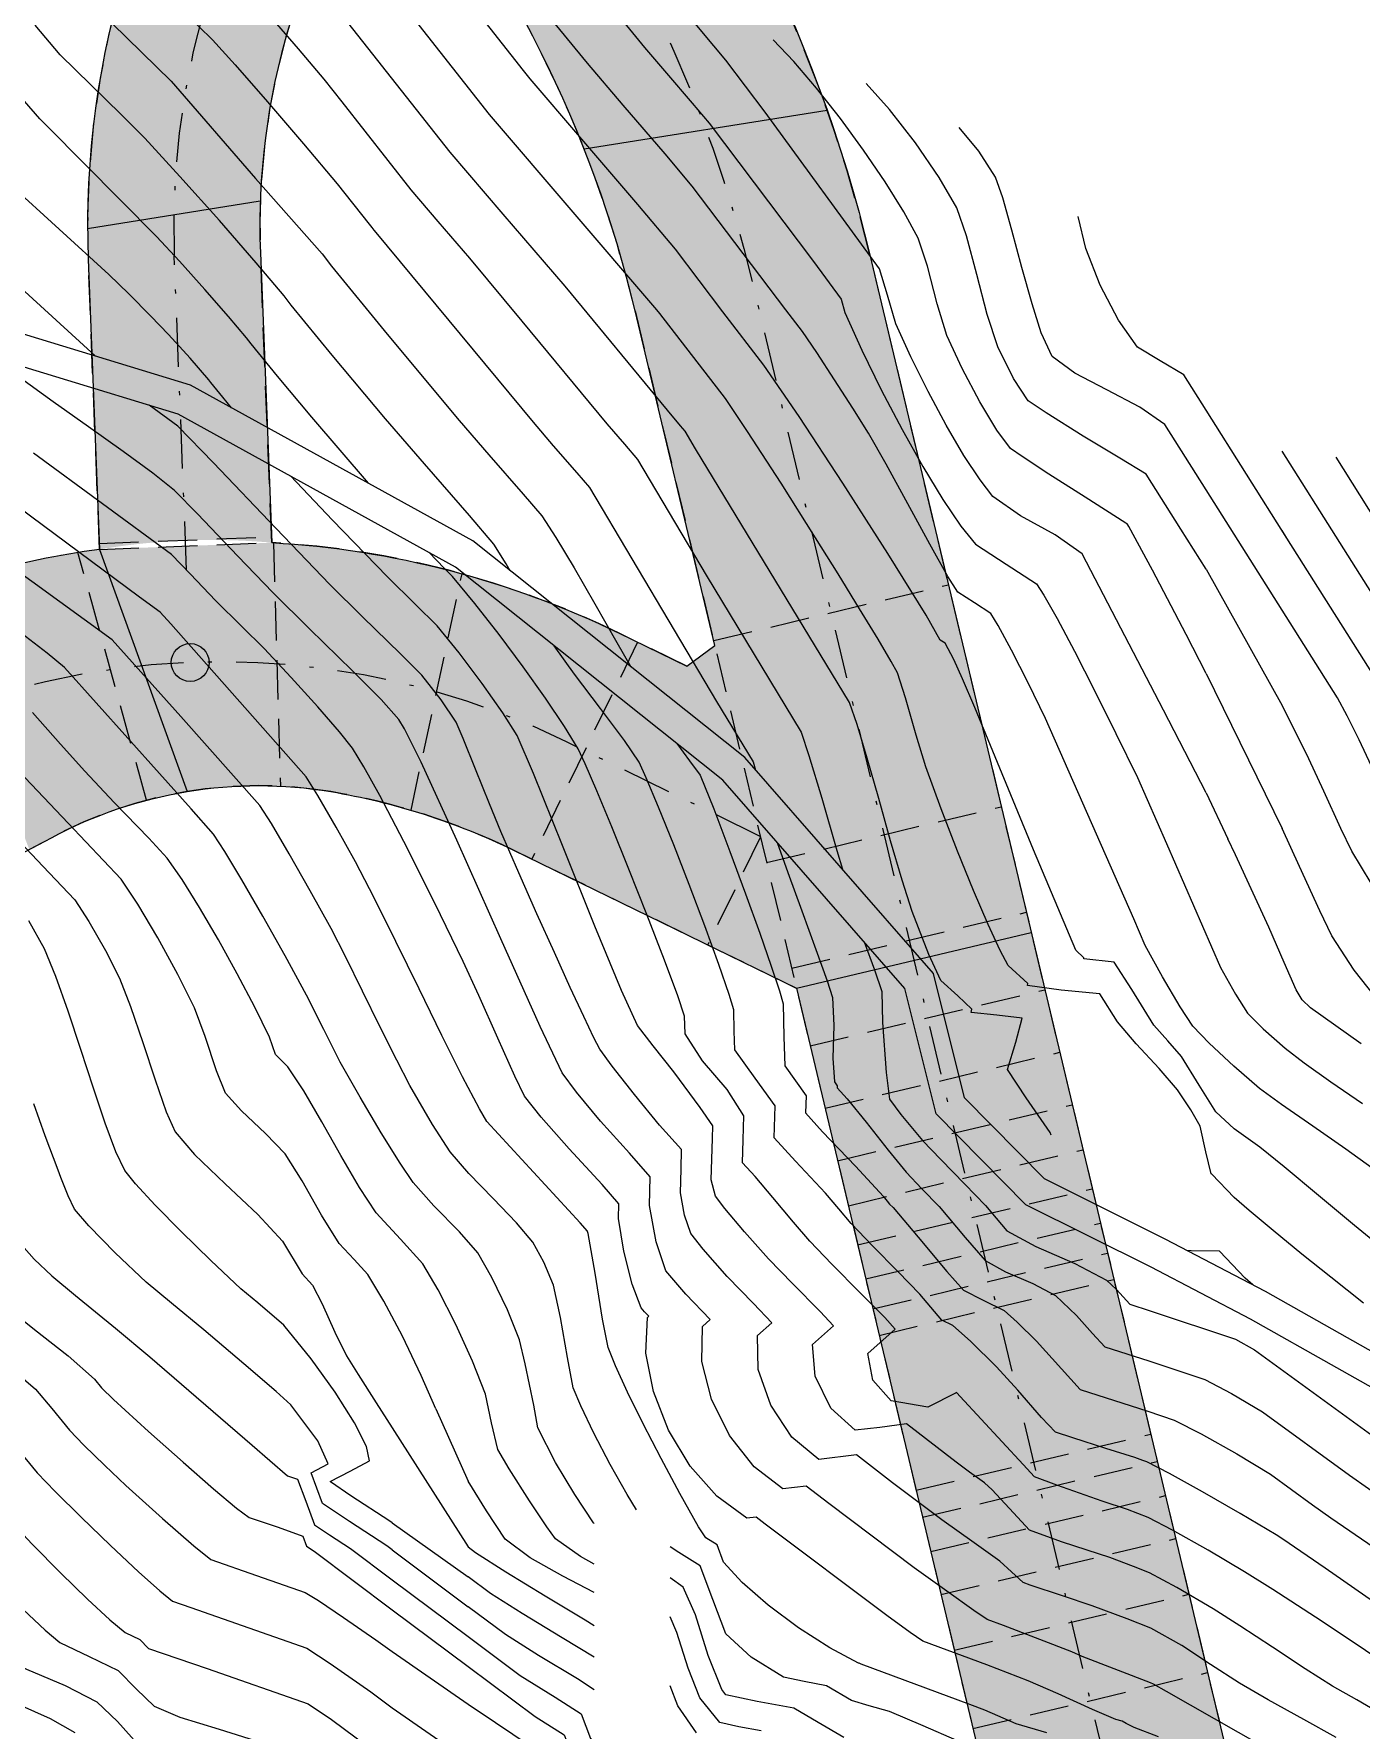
# Model space of a CAD drawing. Header units: millimetres. Extents: x -335 to 64136, y 248 to 109842.
# Drawn here: x 62424.3 to 62458.19, y 108687.77 to 108731.07 of the extents above; entities that cross this region are included whole.
import ezdxf

# ---------------------------------------------------------------- set-up
doc = ezdxf.new("R2010")
doc.units = ezdxf.units.MM
doc.header["$MEASUREMENT"] = 0
for name, pattern in [('NASCOSTA', [9.525, 6.35, -3.175]), ('TRATTEGGIATA', [0.75, 0.5, -0.25]), ('TRATTOPUNTO2', [0.5, 0.25, -0.125, 0, -0.125])]:
    doc.linetypes.add(name, pattern=pattern)
doc.layers.add('Colori bordi', color=5, linetype='Continuous', plot=False)
doc.layers.add('no_plot', color=5, linetype='Continuous', plot=False)
for name, color, linetype in [('curve livello 5m', 7, 'Continuous'), ('LIN010TR', 2, 'NASCOSTA'), ('LIN025CO', 7, 'Continuous'), ('LINCOLO-ROSSO-025', 10, 'Continuous'), ('Strade', 7, 'Continuous'), ('TRATTCOLO-30', 253, 'Continuous'), ('TRATTCOLO-32', 255, 'Continuous'), ('Tratteggi', 2, 'Continuous')]:
    doc.layers.add(name, color=color, linetype=linetype)

# ---------------------------------------------------------------- blocks, each defined once
blk = doc.blocks.new('CONTORNO')
at = {"layer": 'Colori bordi', "lineweight": 0, "ltscale": 2}
for p, q in [((-21.794, 103.851), (-27.997, 102.858)), ((-36.269, 101.533), (-40.68, 100.827)), ((-40.374, 92.645), (-38.135, 86.465)), ((-22.578, 81.44), (-16.586, 82.868))]:
    blk.add_line(p, q, dxfattribs=at)
at = {"layer": 'Colori bordi', "lineweight": 0, "ltscale": 2, "flags": 128}
for points in [[(9.426, 101.471, 0.76503), (-27.561, 123.114)], [(-36.074, 114.45, 0.175507), (-40.663, 100.044), (-40.374, 92.645, 0.034114), (-43.469, 92.01), (-53.105, 89.338), (-53.319, 90.109), (-70.647, 85.303), (-66.249, 79.674), (-52.956, 83.36), (-52.253, 82.461), (-57.773, 72.704), (-53.908, 67.757), (-53.375, 67.075), (-47.588, 77.303), (-45.683, 80.67), (-46.38, 81.064), (-46.314, 81.181, -0.14195), (-42.731, 84.682), (-41.604, 85.286, -0.165813), (-34.47, 86.461, -0.072308), (-29.805, 84.968), (-22.578, 81.44), (16.586, -82.868)]]:
    blk.add_lwpolyline(points, format="xyb", dxfattribs=at)
for points in [[(-28.746, 115.78, -0.121281), (-20.708, 100.164), (-8.908, 50.657), (5.179, 102.622, 0.76503), (-24.477, 119.975)], [(-32.974, 111.245, 0.166114), (-36.267, 100.216), (-35.977, 92.817, -0.099876), (-27.103, 90.504), (-25.383, 89.664), (-24.664, 90.194), (-26.7, 98.736, 0.115961)]]:
    blk.add_lwpolyline(points, format="xyb", close=True, dxfattribs=at)

msp = doc.modelspace()

# ---------------------------------------------------------------- hatches: boundary and pattern name
at = {"layer": 'LINCOLO-ROSSO-025', "linetype": 'Continuous', "lineweight": 0}
h = msp.add_hatch(color=256, dxfattribs=at)
h.dxf.hatch_style = 1
h.paths.add_polyline_path([(62430.37351, 108718.08497), (62425.97687, 108717.91293), (62428.21596, 108711.73284, -0.08234427), (62431.88013, 108711.72894, -0.07230832), (62436.54532, 108710.23586), (62443.77285, 108706.70784), (62441.68616, 108715.46243), (62440.96788, 108714.93177), (62439.2475, 108715.77155, 0.09987554)])
h.paths.add_polyline_path([(62422.88197, 108717.27806), (62421.60227, 108716.92317), (62422.71897, 108714.03662), (62424.18311, 108710.25197), (62424.74662, 108710.5539, -0.08234431), (62428.21596, 108711.73284), (62425.97687, 108717.91293, 0.03411302)])
at = {"layer": 'TRATTCOLO-30', "linetype": 'Continuous', "lineweight": 0}
h = msp.add_hatch(color=256, dxfattribs=at)
h.dxf.hatch_style = 1
h.paths.add_polyline_path([(62466.60962, 108701.33193), (62464.48627, 108701.90756), (62457.44259, 108675.92494), (62458.50905, 108671.45065)])
h.paths.add_polyline_path([(62468.73298, 108700.75631), (62466.60962, 108701.33193), (62458.50905, 108671.45065), (62459.47373, 108667.40337), (62461.36541, 108666.89055), (62461.44391, 108667.1801), (62461.24122, 108667.23505), (62461.86918, 108669.55144), (62460.38283, 108669.95438)])
h.paths.add_polyline_path([(62475.77666, 108726.73893, 0.57322675), (62448.93349, 108754.07658), (62449.07051, 108751.8381, -0.5801113), (62473.6533, 108727.31456), (62466.60962, 108701.33193), (62468.73298, 108700.75631)])
h.paths.add_polyline_path([(62473.6533, 108727.31456, 0.5801113), (62449.07051, 108751.8381), (62449.20819, 108749.58868, -0.58879846), (62471.52995, 108727.89018), (62464.48627, 108701.90756), (62466.60962, 108701.33193)], flags=17)
h.paths.add_polyline_path([(62449.20819, 108749.58868), (62449.07051, 108751.8381, 0.12807728), (62440.33176, 108746.81244), (62433.91255, 108740.50421, -0.01736414), (62435.49168, 108738.78155), (62437.60433, 108741.04767), (62441.87377, 108745.24329, -0.12150113)])
h.paths.add_polyline_path([(62449.07051, 108751.8381), (62448.93349, 108754.07658, 0.13333201), (62438.78975, 108748.38158), (62434.52031, 108744.18595), (62432.39829, 108741.95208, -0.01556613), (62433.91255, 108740.50421), (62440.33176, 108746.81244, -0.12807728)])
h.paths.add_polyline_path([(62433.8521, 108740.44481), (62433.91255, 108740.50421, 0.01556613), (62432.39829, 108741.95208), (62430.27611, 108739.71805, 0.16643137), (62425.67054, 108726.09472), (62427.87216, 108726.44733, -0.19770368)])
h.paths.add_polyline_path([(62433.3765, 108736.51272), (62435.49168, 108738.78155, 0.01736281), (62433.91267, 108740.50409, 0.19880472), (62427.87216, 108726.44733), (62430.08122, 108726.80112, -0.14715619)])
h.paths.add_polyline_path([(62430.08398, 108725.48397, -0.01850569), (62430.08122, 108726.80112), (62427.87216, 108726.44733, 0.01312038), (62427.88566, 108725.39796), (62428.16963, 108718.14017, -0.03208113), (62430.37348, 108718.08499)])
h.paths.add_polyline_path([(62427.88566, 108725.39796, -0.01312038), (62427.87216, 108726.44733), (62425.67054, 108726.09472, 0.00881775), (62425.68735, 108725.31195), (62425.97684, 108717.91296, -0.03208112), (62428.16963, 108718.14017)])
h = msp.add_hatch(color=256, dxfattribs=at)
h.dxf.hatch_style = 1
h.paths.add_polyline_path([(62442.64673, 108724.71729, 0.0303488), (62441.46126, 108728.62327), (62438.3541, 108728.12564, -0.03537882), (62439.65066, 108724.00316), (62441.14423, 108717.73697), (62444.1403, 108718.45109)])
h.paths.add_polyline_path([(62445.6428, 108725.43141, 0.02617886), (62444.55706, 108729.11909), (62441.46126, 108728.62327, -0.0303488), (62442.64673, 108724.71729), (62444.1403, 108718.45109), (62447.13636, 108719.16522)])
h.paths.add_polyline_path([(62437.60466, 108741.04728), (62435.492, 108738.78116, -0.08819837), (62441.46126, 108728.62327), (62444.55706, 108729.11909, 0.09480157)])
h.paths.add_polyline_path([(62435.492, 108738.78116), (62433.37683, 108736.51234, -0.08025283), (62438.3541, 108728.12564), (62441.46126, 108728.62327, 0.08819837)])
h.paths.add_polyline_path([(62435.492, 108738.78116, 0.01736281), (62433.913, 108740.5037, 0.03970356), (62431.82431, 108738.1174), (62433.37683, 108736.51234)])
h.paths.add_polyline_path([(62433.85243, 108740.44442), (62433.91288, 108740.50383, 0.01556613), (62432.39862, 108741.9517), (62430.27644, 108739.71766), (62431.82431, 108738.1174, -0.03864254)])
h.paths.add_polyline_path([(62436.06264, 108742.61643), (62434.52064, 108744.18556), (62432.39862, 108741.9517, -0.01556613), (62433.91288, 108740.50383)])
h.paths.add_polyline_path([(62437.60466, 108741.04728), (62436.06264, 108742.61643), (62433.91288, 108740.50383, -0.01736414), (62435.492, 108738.78116)])
h.paths.add_polyline_path([(62414.45495, 108753.36737), (62414.01693, 108750.3181, -0.15355602), (62432.39862, 108741.9517), (62434.52064, 108744.18556, 0.15371899)])
h.paths.add_polyline_path([(62414.01693, 108750.3181), (62413.5789, 108747.2687, -0.15336015), (62430.27644, 108739.71766), (62432.39862, 108741.9517, 0.15355602)])
h.paths.add_polyline_path([(62414.01693, 108750.3181, 0.11893671), (62398.33168, 108748.51638), (62390.97003, 108745.81976), (62390.43988, 108745.62557), (62391.98323, 108742.91076), (62398.87729, 108745.43085, -0.122973), (62413.5789, 108747.2687)])
h.paths.add_polyline_path([(62414.45495, 108753.36737, 0.11936774), (62397.27229, 108751.40845), (62388.89654, 108748.34036), (62390.43988, 108745.62557), (62390.97003, 108745.81976), (62398.33168, 108748.51638, -0.11893671), (62414.01693, 108750.3181)])
h = msp.add_hatch(color=256, dxfattribs=at)
h.dxf.hatch_style = 1
h.paths.add_polyline_path([(62449.76495, 108708.13611), (62446.76888, 108707.42199), (62452.03473, 108685.32935), (62455.0308, 108686.04348)])
h.paths.add_polyline_path([(62446.76888, 108707.42199), (62443.77281, 108706.70787), (62449.03866, 108684.61523), (62452.03473, 108685.32935)])
h.paths.add_polyline_path([(62447.13604, 108719.1656), (62444.13997, 108718.45148), (62446.76888, 108707.42199), (62449.76495, 108708.13611)])
h.paths.add_polyline_path([(62444.13997, 108718.45148), (62441.1439, 108717.73736), (62441.68613, 108715.46246), (62443.77281, 108706.70787), (62446.76888, 108707.42199)])

# ---------------------------------------------------------------- linework, layer by layer
at = {"layer": 'curve livello 5m', "color": 2}
for p, q in [((62434.56191, 108695.97649), (62435.38816, 108694.1311)), ((62433.44921, 108690.84671), (62435.38816, 108689.3949))]:
    msp.add_line(p, q, dxfattribs=at)
at = {"layer": 'curve livello 5m', "color": 2, "flags": 128}
for points in [[(62458.25054, 108698.67342), (62457.41114, 108699.33094), (62456.67313, 108699.92309), (62455.93964, 108700.52331), (62455.32613, 108701.03619), (62454.94805, 108701.36633), (62454.37957, 108701.96428), (62454.36116, 108701.97625), (62454.22291, 108702.5319), (62454.0781, 108703.18614), (62453.84377, 108703.60599), (62453.50016, 108704.11517), (62453.02856, 108704.66503), (62452.44351, 108705.29525), (62451.96704, 108705.84979), (62451.51316, 108706.57021), (62450.53209, 108706.66207), (62449.67132, 108706.77686), (62449.68113, 108706.82884), (62449.1788, 108707.29335), (62448.96952, 108707.67402), (62448.66461, 108708.33417), (62448.2933, 108709.2034), (62447.88484, 108710.21131), (62447.46847, 108711.28751), (62447.07342, 108712.36161), (62446.82568, 108713.17184), (62446.55827, 108714.12131), (62446.35317, 108714.75807), (62446.19287, 108715.04849), (62445.85324, 108715.622), (62445.3845, 108716.39569), (62444.83689, 108717.28669), (62444.26061, 108718.21207), (62443.37634, 108719.60364), (62442.52275, 108720.91889), (62441.95592, 108721.76323), (62440.28059, 108723.9361), (62440.25232, 108723.9736), (62440.15485, 108724.08781), (62435.93216, 108729.01332), (62433.72909, 108731.81039)], [(62436.46271, 108717.36963), (62436.36006, 108717.54762), (62436.04787, 108718.04476), (62435.42244, 108718.77772), (62434.27111, 108720.09799), (62433.27931, 108721.2454), (62431.92037, 108722.87062), (62430.87342, 108724.15077), (62430.69376, 108724.38755), (62429.9798, 108725.22973), (62429.03633, 108726.30615), (62428.03044, 108727.42833), (62427.12923, 108728.40784), (62426.52837, 108729.01309), (62424.97221, 108730.53518), (62424.3354, 108731.29472)], [(62454.23065, 108714.74626), (62453.7227, 108715.74247), (62452.86574, 108717.38395), (62452.25928, 108718.49828), (62452.23304, 108718.5398), (62452.21565, 108718.56735), (62452.1841, 108718.58639), (62451.14163, 108719.24218), (62450.21088, 108719.83695), (62449.52999, 108720.28161), (62449.23709, 108720.48705), (62448.89103, 108720.95455), (62448.45399, 108721.68218), (62448.00215, 108722.53449), (62447.61171, 108723.37609), (62447.36002, 108724.18275), (62447.11437, 108725.14108), (62446.87863, 108725.85736), (62446.51126, 108726.52952), (62446.03595, 108727.29278), (62445.48508, 108728.1028), (62444.89107, 108728.91529), (62444.28632, 108729.68591), (62443.70322, 108730.37036), (62443.17417, 108730.92431)], [(62453.0186, 108687.59763), (62452.39414, 108687.83742), (62452.18848, 108687.93881), (62452.08344, 108687.99685), (62451.92184, 108688.04516), (62451.32833, 108688.2996), (62450.44875, 108688.695), (62449.68936, 108689.02711), (62448.63037, 108689.43468), (62446.99881, 108690.03957), (62446.67458, 108690.26354), (62446.07452, 108690.69638), (62446.07452, 108690.69638), (62442.96852, 108693.03322), (62442.73973, 108693.20984), (62442.5023, 108693.18004), (62441.73493, 108693.74049), (62441.05822, 108694.51356), (62440.50744, 108695.42804), (62440.11786, 108696.4127), (62439.92474, 108697.39634), (62439.96334, 108698.30772), (62439.99749, 108698.33801), (62439.89129, 108698.44768), (62439.80469, 108698.54993), (62439.5801, 108699.15733), (62439.36556, 108700.00236), (62439.22544, 108700.83151), (62439.23602, 108701.20412), (62438.8093, 108701.70063), (62437.96856, 108702.61406), (62437.24998, 108703.41527), (62436.82677, 108703.95202), (62436.58224, 108704.46414), (62436.14639, 108705.43697), (62435.65962, 108706.52786), (62435.2623, 108707.39412), (62434.53432, 108708.88573), (62433.74654, 108710.45533), (62433.13529, 108711.63203), (62432.72481, 108712.36565), (62432.43664, 108712.83994), (62432.10342, 108713.25182), (62431.54646, 108713.89195), (62430.87137, 108714.64124), (62430.18375, 108715.38059), (62429.61258, 108715.94539), (62428.93838, 108716.60921), (62428.29797, 108717.27718), (62427.81078, 108717.7816), (62424.28787, 108720.36991)], [(62458.99307, 108717.97976), (62457.55143, 108720.2638)], [(62458.50547, 108691.04757), (62457.26652, 108691.90818), (62456.19169, 108692.64623), (62456.01565, 108692.76062), (62455.09716, 108693.30465), (62454.13821, 108693.8534), (62453.2934, 108694.31985), (62452.71734, 108694.61698), (62452.66948, 108694.63535), (62452.61155, 108694.65448), (62452.40865, 108694.72719), (62451.67367, 108694.96339), (62450.82467, 108695.23), (62450.38855, 108695.37574), (62450.03002, 108695.75416), (62449.41987, 108696.44921), (62448.88247, 108697.04184), (62448.21281, 108697.69957), (62447.76361, 108698.09945), (62447.4789, 108698.24053), (62446.9201, 108698.89679), (62446.36934, 108699.47186), (62445.71152, 108700.13817), (62445.16674, 108700.70745), (62444.84939, 108701.08153), (62444.51207, 108701.48035), (62443.74313, 108702.29974), (62443.19916, 108702.88897), (62443.22572, 108703.70902), (62442.71844, 108704.41726), (62442.198, 108705.13544), (62442.18167, 108705.61547), (62442.17365, 108706.15639), (62442.0533, 108706.5517), (62441.78718, 108707.31766), (62441.42881, 108708.30407), (62441.03171, 108709.36072), (62440.63672, 108710.37421), (62440.25195, 108711.33025), (62439.93736, 108712.08242), (62439.75289, 108712.48431), (62439.37912, 108713.03082), (62438.7656, 108713.84913), (62438.10466, 108714.72633), (62437.58865, 108715.44951)], [(62454.23065, 108714.74626), (62456.17088, 108710.78842)], [(62434.56191, 108695.97649), (62434.1895, 108696.82797), (62433.7105, 108697.82486), (62433.23808, 108698.71898), (62432.82354, 108699.40354), (62432.47423, 108699.78707), (62432.09502, 108700.19733), (62431.64251, 108700.91867), (62431.15109, 108701.78968), (62430.71385, 108702.47903), (62430.21506, 108703.00085), (62429.60136, 108703.57931), (62429.18875, 108704.03168), (62428.95914, 108704.60558), (62428.67309, 108705.4752), (62428.39973, 108706.21239), (62427.97622, 108707.06333), (62427.46448, 108707.99708), (62426.95227, 108708.85967), (62426.52736, 108709.49713), (62425.17624, 108710.92221), (62423.28593, 108712.9055)], [(62482.60511, 108690.59039), (62477.746, 108693.96378), (62474.76517, 108696.0522), (62474.26365, 108696.43878), (62473.80401, 108696.79165), (62468.76937, 108700.11575), (62468.56612, 108700.25097), (62468.52853, 108700.27479), (62464.2876, 108702.87645), (62463.44281, 108703.32634), (62462.45021, 108703.83692), (62461.75603, 108704.21337), (62460.79805, 108704.83121), (62459.8398, 108705.49304), (62459.03263, 108706.09088), (62458.52783, 108706.51677), (62458.01209, 108707.17153), (62457.44359, 108708.04443), (62457.13251, 108708.68418), (62456.61211, 108709.82094), (62456.17088, 108710.78842)], [(62422.9356, 108699.1635), (62423.49467, 108698.65331), (62424.31763, 108697.99938), (62425.17373, 108697.32265), (62425.84414, 108696.7332), (62425.84414, 108696.7332), (62426.02618, 108696.51141), (62426.33061, 108696.21387), (62427.22995, 108695.39423), (62428.10924, 108694.61037), (62428.88531, 108693.93469), (62429.47503, 108693.43959), (62429.79524, 108693.19745), (62429.79524, 108693.19745), (62430.53735, 108692.95061), (62431.16507, 108692.7204), (62431.16507, 108692.7204), (62431.25936, 108692.46839), (62431.45976, 108692.33634), (62433.44921, 108690.84671)], [(62417.7646, 108696.2649), (62417.83197, 108696.18035), (62418.31465, 108695.53), (62418.76924, 108694.6932), (62419.249, 108694.3516), (62419.63339, 108693.92416), (62420.18244, 108693.24396), (62420.80721, 108692.45108), (62421.41877, 108691.6856), (62421.9282, 108691.0876), (62422.72136, 108690.27107), (62423.29904, 108689.74776), (62424.10971, 108689.32888), (62425.09935, 108688.91166), (62425.90323, 108688.49478), (62426.43333, 108687.9922), (62427.00743, 108687.35598)], [(62438.6043, 108691.28201), (62437.80919, 108691.7), (62436.96854, 108692.17395), (62436.33597, 108692.64371), (62435.85694, 108693.36914), (62435.38816, 108694.1311)], [(62435.38816, 108689.3949), (62437.09552, 108688.11649), (62437.84094, 108687.65043), (62437.95481, 108687.34702), (62438.14871, 108687.10675), (62438.5642, 108686.27916), (62438.6043, 108686.18868)], [(62441.22244, 108687.69996), (62440.74543, 108688.38838), (62440.54325, 108688.90003)]]:
    msp.add_lwpolyline(points, dxfattribs=at)
at = {"layer": 'LIN010TR', "linetype": 'TRATTOPUNTO2', "lineweight": 0, "ltscale": 5}
msp.add_line((62428.19944, 108717.37919), (62427.8857, 108725.39794), dxfattribs=at)
at = {"layer": 'LIN010TR', "linetype": 'TRATTOPUNTO2', "lineweight": 0, "ltscale": 5, "flags": 128}
for points in [[(62433.85213, 108740.44478), (62440.3318, 108746.81241, -0.76502957), (62473.65334, 108727.31453, -0.76502957)], [(62365.01854, 108736.31405), (62390.96974, 108745.82012), (62398.33138, 108748.51674, -0.44895429), (62442.64643, 108724.71765), (62455.14493, 108672.28075)], [(62442.84836, 108710.58648), (62437.89641, 108713.00371, 0.18316759), (62423.70494, 108714.31005), (62414.06864, 108711.63767), (62396.56024, 108706.78216)]]:
    msp.add_lwpolyline(points, format="xyb", dxfattribs=at)
at = {"layer": 'LIN010TR', "linetype": 'TRATTOPUNTO2', "lineweight": 0, "ltscale": 5}
msp.add_arc((62447.87041, 108726.17986), 20, 134.500356, 182.240625, dxfattribs=at)
at = {"layer": 'LIN025CO', "linetype": 'TRATTEGGIATA', "lineweight": 0, "ltscale": 2}
for p, q in [((62430.37351, 108718.08496), (62430.08401, 108725.48395)), ((62445.6425, 108725.43177), (62491.95264, 108531.13967)), ((62425.97687, 108717.91293), (62425.68738, 108725.31192)), ((62439.65023, 108724.00407), (62483.09222, 108541.74516)), ((62425.97101, 108718.06282), (62430.36765, 108718.23484)), ((62425.97687, 108717.91293), (62430.37351, 108718.08496)), ((62430.41605, 108718.08255), (62430.5962, 108711.86776)), ((62427.17863, 108711.51106), (62425.42572, 108717.83182)), ((62433.93055, 108711.25484), (62435.23291, 108717.28916)), ((62441.65729, 108715.58355), (62447.64943, 108717.01179)), ((62439.71338, 108715.54414), (62437.01121, 108710.00845)), ((62440.96788, 108714.93177), (62439.24749, 108715.77155)), ((62440.96788, 108714.93177), (62441.68616, 108715.46244)), ((62443.00808, 108709.91636), (62449.00022, 108711.34461)), ((62423.61958, 108709.95002), (62424.74662, 108710.55391)), ((62442.85128, 108710.57423), (62441.50446, 108707.81512)), ((62443.77284, 108706.70784), (62436.54532, 108710.23586)), ((62443.65022, 108707.2223), (62449.64236, 108708.65054)), ((62444.12228, 108705.24178), (62450.11442, 108706.67003)), ((62444.50255, 108703.64641), (62450.49469, 108705.07465)), ((62444.82163, 108702.3077), (62450.81377, 108703.73595)), ((62445.09536, 108701.15928), (62451.0875, 108702.58753)), ((62445.33318, 108700.16151), (62451.32532, 108701.58975)), ((62445.54127, 108699.28849), (62451.53341, 108700.71673)), ((62445.7239, 108698.52227), (62451.71604, 108699.95051)), ((62445.88418, 108697.84982), (62451.87632, 108699.27807)), ((62446.82584, 108693.89912), (62452.81798, 108695.32737)), ((62446.99134, 108693.2048), (62452.98348, 108694.63305)), ((62447.19974, 108692.33047), (62453.19188, 108693.75871)), ((62447.46124, 108691.23334), (62453.45338, 108692.66159)), ((62447.79987, 108689.81266), (62453.792, 108691.2409)), ((62448.27701, 108687.81083), (62454.26915, 108689.23907))]:
    msp.add_line(p, q, dxfattribs=at)
at = {"layer": 'LIN025CO', "linetype": 'TRATTEGGIATA', "lineweight": 0, "ltscale": 2, "flags": 128}
msp.add_lwpolyline([(62439.65036, 108724.00353, 0.11596089), (62433.37653, 108736.5127, 0.11596089)], format="xyb", dxfattribs=at)
at = {"layer": 'LIN025CO', "linetype": 'TRATTEGGIATA', "lineweight": 0, "ltscale": 2}
for centre, radius, start, end in [((62454.35007, 108732.54749), 22.2, 344.832126, 134.500356), ((62454.35007, 108732.54749), 17.8, 344.832126, 134.500356), ((62447.87041, 108726.17986), 22.2, 134.500356, 182.240625), ((62409.90757, 108716.91424), 36.736, 13.406483, 41.067044), ((62447.87041, 108726.17986), 17.8, 134.500356, 182.240625), ((62429.0775, 108694.93722), 23.184, 63.981314, 86.795444), ((62429.0775, 108694.93722), 23.184, 97.685771, 105.499995), ((62430.0363, 108700.68176), 11.2, 80.52436, 118.183248), ((62429.0775, 108694.93722), 17.024, 63.978061, 80.52436)]:
    msp.add_arc(centre, radius, start, end, dxfattribs=at)
at = {"layer": 'no_plot'}
for p, q in [((62433.44922, 108695.48564), (62435.38816, 108692.44951)), ((62433.44921, 108693.0675), (62435.38816, 108691.68586)), ((62433.44921, 108692.37402), (62435.38816, 108690.9222)), ((62433.44921, 108691.61036), (62435.38816, 108690.15855)), ((62433.44921, 108689.78126), (62435.38816, 108688.43165)), ((62433.44921, 108688.34312), (62435.38816, 108686.99251))]:
    msp.add_line(p, q, dxfattribs=at)
at = {"layer": 'no_plot', "flags": 128}
for points in [[(62454.23065, 108711.69566), (62453.13996, 108713.8111), (62451.06479, 108717.79668), (62450.37803, 108718.28694), (62449.48933, 108718.7699), (62448.78774, 108719.26525), (62448.78774, 108719.26525), (62448.4572, 108719.6861), (62448.04781, 108720.31376), (62447.59399, 108721.08707), (62447.13014, 108721.94487), (62446.69068, 108722.82598), (62446.31003, 108723.66924), (62446.31003, 108723.66924), (62446.09666, 108724.40309), (62445.89348, 108725.07916), (62442.97223, 108729.07483), (62441.97044, 108730.40338), (62441.3509, 108731.12933), (62439.08899, 108733.87426), (62436.84901, 108736.63712)], [(62435.83474, 108735.69189), (62439.89221, 108730.72781), (62439.89221, 108730.72781), (62440.4546, 108730.06763), (62441.112, 108729.30304), (62441.54091, 108728.79594), (62441.54091, 108728.79594), (62444.20685, 108725.26044), (62444.90833, 108724.30096), (62445.00836, 108723.9624), (62445.44095, 108722.996), (62445.93646, 108721.98359), (62446.46577, 108720.97695), (62446.99974, 108720.02785), (62447.50925, 108719.18805), (62447.96517, 108718.50933), (62448.33839, 108718.04345), (62449.12506, 108717.53782), (62449.90028, 108717.03611), (62450.09096, 108716.74338), (62450.42489, 108716.14614), (62450.86627, 108715.31311), (62451.37933, 108714.31305), (62451.92825, 108713.21469), (62452.47726, 108712.08677), (62453.21667, 108710.40605), (62454.60175, 108707.2384), (62454.97825, 108706.55853), (62455.28773, 108706.077), (62455.68807, 108705.67091), (62456.24634, 108705.17962), (62456.73391, 108704.80949), (62457.41515, 108704.32539), (62458.22194, 108703.76682)], [(62458.77069, 108700.03917), (62458.0164, 108700.65601), (62457.09924, 108701.42342), (62456.22575, 108702.15324), (62455.60242, 108702.65729), (62455.60242, 108702.65729), (62454.94552, 108703.12161), (62454.47916, 108703.55819), (62454.05667, 108704.23186), (62453.60262, 108704.96723), (62453.60262, 108704.96723), (62453.251, 108705.36527), (62452.89687, 108705.76573), (62452.89687, 108705.76573), (62452.33154, 108706.68231), (62451.88402, 108707.37335), (62451.88402, 108707.37335), (62451.10807, 108707.46041), (62451.1122, 108707.48231), (62450.90057, 108707.67801), (62449.82683, 108710.24734), (62448.32481, 108713.87865), (62448.32481, 108713.87865), (62448.00791, 108714.60875), (62447.78837, 108715.09801), (62447.78837, 108715.09801), (62447.57127, 108715.51498), (62447.43969, 108715.59984), (62447.08515, 108716.23001), (62446.10539, 108717.80957), (62444.9584, 108719.6002), (62443.83848, 108721.30252), (62442.93993, 108722.61711), (62441.8888, 108723.98041), (62440.68185, 108725.58105), (62439.71746, 108726.72124), (62438.23932, 108728.44039), (62436.97483, 108729.92477), (62436.80197, 108730.13625), (62434.34527, 108733.26887)], [(62458.47212, 108702.11761), (62457.7956, 108702.60555), (62456.95333, 108703.18671), (62456.1514, 108703.74157), (62455.59593, 108704.15062), (62455.59593, 108704.15062), (62454.93582, 108704.71916), (62454.30577, 108705.30898), (62453.89478, 108705.74312), (62453.89478, 108705.74312), (62453.56441, 108706.23553), (62453.11354, 108706.99887), (62452.67744, 108707.80415), (62452.67744, 108707.80415), (62452.38125, 108708.48152), (62450.13282, 108713.59239), (62449.68517, 108714.50592), (62449.25946, 108715.34147), (62448.92117, 108715.97327), (62448.73578, 108716.27554), (62448.73578, 108716.27554), (62448.31551, 108716.54753), (62447.88904, 108716.82164), (62447.88904, 108716.82164), (62447.63819, 108717.22364), (62447.17913, 108718.0476), (62446.61736, 108719.07608), (62446.05836, 108720.09161), (62445.60762, 108720.87674), (62445.60762, 108720.87674), (62445.20967, 108721.51831), (62444.7438, 108722.24561), (62444.28892, 108722.93704), (62443.92395, 108723.47099), (62443.49702, 108724.02473), (62441.11138, 108727.18849), (62440.41473, 108728.01214), (62439.34696, 108729.25401), (62438.43352, 108730.32629), (62436.31835, 108732.91407)], [(62450.27416, 108702.95789), (62450.24701, 108703.02915), (62450.24701, 108703.02915), (62449.63732, 108703.91009), (62449.16207, 108704.63967), (62449.16207, 108704.63967), (62449.37501, 108705.33673), (62449.53209, 108705.94772), (62449.53209, 108705.94772), (62448.88716, 108706.02124), (62448.23458, 108706.0933), (62448.23458, 108706.0933), (62448.25006, 108706.17536), (62447.89228, 108706.51928), (62447.45702, 108706.90868), (62447.45702, 108706.90868), (62447.14952, 108707.57198), (62446.7259, 108708.66872), (62446.7259, 108708.66872), (62446.46711, 108709.46869), (62446.17456, 108710.47186), (62445.87106, 108711.5525), (62445.57942, 108712.58489), (62445.32247, 108713.4433), (62445.123, 108714.00199), (62445.123, 108714.00199), (62441.19689, 108720.48244), (62440.92935, 108720.93307), (62440.81014, 108721.07089), (62440.47885, 108721.47095), (62437.86108, 108724.63329), (62436.28092, 108726.47415), (62434.93014, 108728.05206), (62431.45847, 108732.45977)], [(62427.8105, 108731.94725), (62428.86161, 108730.92167), (62429.44286, 108730.27848), (62430.26599, 108729.33609), (62431.18194, 108728.26691), (62432.04166, 108727.24338), (62432.04166, 108727.24338), (62432.85968, 108726.21385), (62432.9261, 108726.12953), (62432.98216, 108726.06413), (62433.03224, 108726.00364), (62437.04473, 108721.15815), (62437.56198, 108720.55974), (62438.16243, 108719.87118), (62438.48861, 108719.48892), (62441.72899, 108714.03091), (62442.66264, 108712.48983), (62442.72894, 108712.27963)], [(62425.86729, 108722.84989), (62422.86759, 108725.58939), (62421.33733, 108726.99707), (62420.60955, 108727.78884), (62419.86711, 108728.64681), (62419.22839, 108729.43028), (62418.81178, 108729.99856), (62418.46027, 108730.66987), (62418.05882, 108731.57255)], [(62429.34879, 108721.53012), (62429.12183, 108721.80155), (62428.81977, 108722.17089), (62428.76794, 108722.2392), (62428.28975, 108722.79274), (62427.73953, 108723.3991), (62427.28505, 108723.87029), (62426.72143, 108724.43803), (62426.21775, 108724.932), (62423.68104, 108727.24866), (62422.9793, 108727.89419), (62422.31542, 108728.60787), (62421.61811, 108729.3914), (62420.93612, 108730.18685), (62420.31819, 108730.93629), (62419.81308, 108731.58178)], [(62432.84103, 108719.60238), (62431.39661, 108721.28903), (62431.39661, 108721.28903), (62430.5211, 108722.33609), (62429.84659, 108723.16083), (62429.73085, 108723.31338), (62429.27087, 108723.85596), (62428.66304, 108724.54944), (62428.01499, 108725.27242), (62427.43438, 108725.90347), (62424.65645, 108728.70169), (62424.44993, 108728.90369), (62423.67256, 108729.80892), (62422.21457, 108731.54789)], [(62426.29557, 108731.34005), (62427.8079, 108729.86446), (62429.95457, 108727.38145), (62431.65667, 108725.46172), (62431.90024, 108725.14071), (62433.31964, 108723.40516), (62435.16202, 108721.20177), (62435.91654, 108720.32886), (62436.79244, 108719.32445), (62437.26824, 108718.76684), (62437.62762, 108718.21771), (62438.09089, 108717.44325), (62438.6224, 108716.52246), (62439.18652, 108715.53432), (62439.54173, 108714.91614)], [(62430.38456, 108731.4555), (62431.04554, 108730.69095), (62431.69999, 108729.91459), (62431.69999, 108729.91459), (62432.15908, 108729.33681), (62433.92812, 108727.0908), (62434.61643, 108726.28675), (62435.42162, 108725.34871), (62435.42162, 108725.34871), (62436.75555, 108723.7373), (62438.92744, 108721.11452), (62439.37638, 108720.59695), (62439.70898, 108720.21099), (62441.46294, 108717.25667), (62443.89282, 108713.24591), (62444.09102, 108712.65309), (62444.41541, 108711.56007), (62444.80159, 108710.22815), (62444.94217, 108709.74819)], [(62454.23065, 108717.40619), (62453.58505, 108718.42779), (62452.69775, 108719.83357), (62452.0271, 108720.24096), (62451.0881, 108720.80486), (62451.0881, 108720.80486), (62450.1496, 108721.39965), (62449.68645, 108721.70885), (62449.68645, 108721.70885), (62449.31398, 108722.27728), (62448.91338, 108723.08293), (62448.91338, 108723.08293), (62448.64252, 108723.90678), (62448.37573, 108724.93204), (62448.11537, 108725.9209), (62447.86377, 108726.63557), (62447.41665, 108727.4095), (62446.80945, 108728.29415), (62446.15068, 108729.1411), (62445.54884, 108729.80192)], [(62454.23065, 108719.43496), (62453.17985, 108721.09979), (62452.54018, 108721.54685), (62451.69716, 108721.98281), (62450.87477, 108722.41215), (62450.297, 108722.83935), (62450.02185, 108723.44374), (62449.78625, 108724.17788), (62449.52935, 108725.10517), (62449.27296, 108726.06239), (62449.03888, 108726.88632), (62448.84892, 108727.41377), (62448.42745, 108728.07679), (62447.92352, 108728.67953)], [(62454.23065, 108721.46499), (62453.66195, 108722.36601), (62453.054, 108722.72808), (62452.47989, 108723.07928), (62451.99136, 108723.76783), (62451.52831, 108724.65674), (62451.16186, 108725.58985), (62450.96311, 108726.41097)], [(62457.50996, 108686.31635), (62453.22235, 108688.75405), (62452.88864, 108688.94915), (62452.81295, 108688.9784), (62451.06502, 108689.65413), (62450.79811, 108689.77153), (62449.05899, 108690.44087), (62448.63599, 108690.59769), (62448.29752, 108690.82672), (62447.6094, 108691.3157), (62446.77806, 108691.91795), (62446.77806, 108691.91795), (62444.59654, 108693.55925), (62444.02111, 108694.00346), (62443.42394, 108693.92851), (62442.68685, 108694.49509), (62442.0636, 108695.29278), (62441.60349, 108696.22202), (62441.35582, 108697.18323), (62441.36988, 108698.07688), (62441.36988, 108698.07688), (62441.57067, 108698.25494), (62440.94638, 108698.89964), (62440.4373, 108699.50066), (62440.192, 108700.23993), (62440.01585, 108701.16072), (62440.01585, 108701.16072), (62440.0368, 108701.89899), (62439.50546, 108702.49786), (62438.76363, 108703.31648), (62438.76363, 108703.31648), (62438.15812, 108704.06023), (62437.78864, 108704.55303), (62437.78864, 108704.55303), (62437.22531, 108705.73285), (62436.22121, 108707.97404), (62435.09979, 108710.48719), (62434.18447, 108712.48287), (62434.18447, 108712.48287), (62433.75907, 108713.33044), (62433.61934, 108713.57202), (62433.16877, 108714.08014), (62432.4346, 108714.81189), (62431.33691, 108715.88512), (62430.39906, 108716.8126), (62430.39906, 108716.8126), (62429.50671, 108717.7394), (62428.48073, 108718.81654), (62427.89129, 108719.42), (62427.34112, 108719.85805), (62426.57843, 108720.41532), (62425.69782, 108721.03983), (62424.79393, 108721.67961), (62423.96138, 108722.28268)], [(62450.16053, 108687.70037), (62449.37925, 108687.9314), (62449.37925, 108687.9314), (62448.5806, 108688.28269), (62448.20175, 108688.42849), (62445.42362, 108689.45847), (62445.38564, 108689.47475), (62445.37601, 108689.47757), (62445.36966, 108689.48128), (62445.35877, 108689.48345), (62444.62019, 108689.8713), (62443.8235, 108690.38494), (62443.05141, 108690.9625), (62442.38665, 108691.54208), (62441.91195, 108692.06182), (62441.91195, 108692.06182), (62441.74647, 108692.50273), (62441.45859, 108692.68272), (62441.2725, 108692.96454), (62440.79653, 108693.80844), (62440.31416, 108694.70451), (62439.85746, 108695.58921), (62439.45853, 108696.39899), (62439.14944, 108697.07032), (62438.9623, 108697.53964), (62438.9623, 108697.53964), (62438.82183, 108698.25883), (62438.63028, 108699.43474), (62438.44932, 108700.44602), (62438.44932, 108700.44602), (62438.43504, 108700.5023), (62438.43523, 108700.50925), (62438.24411, 108700.72203), (62435.86917, 108703.30974), (62435.67532, 108703.62998), (62435.24556, 108704.44807), (62434.71664, 108705.50674), (62434.13367, 108706.6953), (62433.54176, 108707.90309), (62432.986, 108709.01941), (62432.51152, 108709.93361), (62432.51152, 108709.93361), (62432.01776, 108710.82556), (62431.55199, 108711.63084), (62431.25394, 108712.10785), (62431.25394, 108712.10785), (62427.79282, 108716.01105), (62427.52145, 108716.31349), (62426.99641, 108716.69329), (62420.49447, 108721.51689)], [(62457.55372, 108687.57965), (62456.72212, 108688.04354), (62455.81165, 108688.54923), (62455.08621, 108688.96755), (62455.08621, 108688.96755), (62454.34216, 108689.45124), (62453.60771, 108689.92828), (62453.60771, 108689.92828), (62452.81825, 108690.37261), (62452.21622, 108690.61526), (62451.32006, 108690.94768), (62451.32006, 108690.94768), (62450.56638, 108691.19718), (62449.7359, 108691.47085), (62449.7359, 108691.47085), (62449.55533, 108691.53616), (62448.95973, 108692.08916), (62448.31238, 108692.55104), (62447.48161, 108693.13952), (62447.48161, 108693.13952), (62446.22457, 108694.08528), (62445.3025, 108694.79709), (62444.34558, 108694.67698), (62443.65385, 108695.24858), (62443.11271, 108696.06631), (62442.79572, 108696.98165), (62442.77643, 108697.84604), (62442.77643, 108697.84604), (62443.14385, 108698.17188), (62442.6766, 108698.66131), (62442.00147, 108699.35159), (62442.00147, 108699.35159), (62441.39302, 108700.04559), (62441.06992, 108700.45138), (62441.06992, 108700.45138), (62440.91646, 108700.91388), (62440.80625, 108701.48993), (62440.80625, 108701.48993), (62440.8303, 108702.09166), (62440.83759, 108702.59386), (62440.83759, 108702.59386), (62440.27727, 108703.21769), (62439.63236, 108704.00194), (62439.06689, 108704.7191), (62438.75051, 108705.15404), (62438.75051, 108705.15404), (62438.59717, 108705.4469), (62438.33783, 108705.98781), (62437.99459, 108706.72816), (62437.58954, 108707.61934), (62437.14478, 108708.61275), (62436.68239, 108709.65976), (62436.22447, 108710.71178), (62436.22447, 108710.71178), (62435.93411, 108711.41426), (62435.57906, 108712.29859), (62435.26124, 108713.08679), (62435.08259, 108713.50089), (62435.08259, 108713.50089), (62434.69977, 108714.07128), (62434.20757, 108714.69975), (62434.20757, 108714.69975), (62433.66071, 108715.24751), (62432.69248, 108716.19352), (62431.85975, 108717.016), (62431.85975, 108717.016), (62430.47627, 108718.45287), (62428.88564, 108720.12281), (62427.97179, 108721.0584), (62427.97179, 108721.0584), (62427.24118, 108721.59519)], [(62456.28906, 108718.20377), (62454.23065, 108721.46499)], [(62459.42531, 108715.26838), (62457.64106, 108718.09176), (62456.17088, 108720.42104)], [(62458.57514, 108688.25712), (62458.07486, 108688.54385), (62457.45506, 108688.89394), (62457.45506, 108688.89394), (62456.75741, 108689.3384), (62455.92282, 108689.89002), (62455.09317, 108690.4382), (62454.41035, 108690.8724), (62454.41035, 108690.8724), (62453.48496, 108691.41103), (62452.78461, 108691.7874), (62452.78461, 108691.7874), (62452.37685, 108691.95175), (62451.76987, 108692.1769), (62451.76987, 108692.1769), (62451.19144, 108692.36842), (62450.54161, 108692.58254), (62450.54161, 108692.58254), (62449.72118, 108692.87652), (62449.30881, 108693.31642), (62448.77121, 108693.90216), (62448.77121, 108693.90216), (62448.57622, 108694.08321), (62448.18516, 108694.36109), (62447.85259, 108694.61131), (62446.58388, 108695.59071), (62445.8958, 108695.49463), (62445.26723, 108695.42546), (62445.26723, 108695.42546), (62444.65054, 108695.99493), (62444.24897, 108696.80594), (62444.18298, 108697.6152), (62444.18298, 108697.6152), (62444.71703, 108698.08881), (62444.37652, 108698.45871), (62443.66566, 108699.17415), (62443.05656, 108699.80354), (62443.05656, 108699.80354), (62442.44596, 108700.49298), (62441.94447, 108701.08504), (62441.70253, 108701.40211), (62441.70253, 108701.40211), (62441.59666, 108701.81914), (62441.6266, 108702.87405), (62441.637, 108703.19503), (62441.3143, 108703.66516), (62440.64202, 108704.57601), (62440.64202, 108704.57601), (62440.11483, 108705.2412), (62439.71238, 108705.75505), (62439.71238, 108705.75505), (62439.30374, 108706.65412), (62438.62623, 108708.29323), (62437.79778, 108710.35666), (62437.05621, 108712.1958), (62436.63936, 108713.16203), (62436.63936, 108713.16203), (62436.27249, 108713.74499), (62435.74611, 108714.49294), (62435.15593, 108715.27477), (62434.59765, 108715.95935), (62434.59765, 108715.95935), (62434.04652, 108716.50531), (62433.32043, 108717.21939), (62433.32043, 108717.21939), (62431.92151, 108718.65699), (62430.85064, 108719.7873)], [(62456.17088, 108716.36338), (62454.23065, 108719.43496)], [(62439.6833, 108693.39883), (62439.44449, 108693.78369), (62439.44449, 108693.78369), (62439.01579, 108694.55316), (62438.60003, 108695.35003), (62438.26183, 108696.0463), (62438.06581, 108696.514), (62438.06581, 108696.514), (62437.92744, 108697.28253), (62437.74994, 108698.30367), (62437.74994, 108698.30367), (62437.56787, 108699.13017), (62437.31911, 108699.71651), (62437.04094, 108700.22683), (62437.04094, 108700.22683), (62436.62665, 108700.72017), (62436.0267, 108701.34045), (62435.40505, 108701.98012), (62434.92563, 108702.53164), (62434.92563, 108702.53164), (62434.47751, 108703.23131), (62433.89982, 108704.22628), (62433.89982, 108704.22628), (62433.56336, 108704.87124), (62433.14435, 108705.71623), (62432.69237, 108706.63964), (62432.25697, 108707.51984), (62431.88775, 108708.23519), (62431.88775, 108708.23519), (62431.35693, 108709.19958), (62430.82048, 108710.14262), (62430.36353, 108710.91708), (62430.07125, 108711.37577), (62430.07125, 108711.37577), (62428.05406, 108713.6506), (62426.29986, 108715.6056), (62422.90589, 108718.06068)], [(62458.94325, 108714.0038), (62456.28906, 108718.20377), (62456.17088, 108718.39101)], [(62458.62168, 108689.58228), (62458.14009, 108689.91447), (62458.14009, 108689.91447), (62457.02036, 108690.65492), (62455.93625, 108691.35938), (62455.213, 108691.81651), (62455.213, 108691.81651), (62454.28645, 108692.36195), (62453.37459, 108692.87517), (62452.75098, 108693.20219), (62452.75098, 108693.20219), (62452.21967, 108693.40613), (62451.57658, 108693.61851), (62450.41681, 108694.02536), (62449.84763, 108694.23805), (62449.84763, 108694.23805), (62449.55993, 108694.54867), (62447.95025, 108696.28656), (62447.86294, 108696.38314), (62447.84566, 108696.39948), (62447.85013, 108696.38244), (62447.12614, 108696.01441), (62446.18887, 108696.17393), (62446.18887, 108696.17393), (62445.71797, 108696.70459), (62445.58953, 108697.38435), (62445.58953, 108697.38435), (62446.29021, 108698.00575), (62446.02489, 108698.30511), (62445.39915, 108698.93911), (62444.67429, 108699.66887), (62444.11165, 108700.25549), (62444.11165, 108700.25549), (62443.69577, 108700.74061), (62443.17114, 108701.36953), (62442.71746, 108701.90148), (62442.71746, 108701.90148), (62442.39243, 108702.2502), (62442.40824, 108702.84054), (62442.43136, 108703.45202), (62442.43136, 108703.45202), (62442.0046, 108704.12736), (62441.36909, 108704.85424), (62440.92518, 108705.54252), (62440.92518, 108705.54252), (62440.91431, 108705.99848), (62440.74171, 108706.5171), (62440.40432, 108707.42953), (62440.40432, 108707.42953), (62439.95276, 108708.59476), (62439.49372, 108709.75335), (62439.05787, 108710.8304), (62438.67587, 108711.751), (62438.3784, 108712.44022), (62438.19613, 108712.82317), (62438.19613, 108712.82317), (62437.84707, 108713.3949), (62437.36432, 108714.11239), (62436.79246, 108714.9146), (62436.17603, 108715.74046), (62435.5596, 108716.52893), (62434.98773, 108717.21895), (62434.98773, 108717.21895), (62434.78112, 108717.42279), (62434.38158, 108717.83819)], [(62454.23065, 108717.40619), (62456.17088, 108713.93021)], [(62458.45228, 108712.37829), (62458.13965, 108713.05108), (62457.83214, 108713.66127), (62457.58824, 108714.12056), (62456.17088, 108716.36338)], [(62438.6043, 108693.04586), (62438.58795, 108693.06722), (62438.11358, 108693.78559), (62437.61648, 108694.60284), (62437.61648, 108694.60284), (62437.16933, 108695.48836), (62437.06688, 108696.06881), (62436.84645, 108697.12256), (62436.69921, 108697.73783), (62436.69921, 108697.73783), (62436.39062, 108698.50323), (62435.99652, 108699.32344), (62435.63514, 108699.9524), (62435.63514, 108699.9524), (62435.1649, 108700.49263), (62434.51265, 108701.15942), (62433.98209, 108701.75353), (62433.98209, 108701.75353), (62433.64919, 108702.24832), (62433.17053, 108703.02066), (62432.63322, 108703.92671), (62432.12433, 108704.82259), (62432.12433, 108704.82259), (62431.70509, 108705.65616), (62431.26397, 108706.53678), (62431.26397, 108706.53678), (62430.71281, 108707.54175), (62430.14268, 108708.5535), (62429.61059, 108709.47344), (62429.17354, 108710.20303), (62428.88855, 108710.64368), (62428.88855, 108710.64368), (62428.31529, 108711.29015), (62425.07828, 108714.89771), (62424.64172, 108715.25982), (62423.97861, 108715.77038)], [(62438.6043, 108692.01184), (62438.25488, 108692.20078), (62437.61663, 108692.65346), (62437.61663, 108692.65346), (62437.39471, 108692.96409), (62436.9579, 108693.62558), (62436.43725, 108694.43948), (62436.43725, 108694.43948), (62436.14205, 108694.93148), (62435.98864, 108695.61553), (62435.83055, 108696.34549), (62435.83055, 108696.34549), (62435.50129, 108697.18713), (62435.07463, 108698.12723), (62434.62563, 108699.00958), (62434.22934, 108699.67797), (62434.22934, 108699.67797), (62433.65839, 108700.30487), (62433.03855, 108700.97543), (62433.03855, 108700.97543), (62432.61093, 108701.62319), (62432.1385, 108702.43698), (62431.65412, 108703.29985), (62431.19067, 108704.09482), (62430.78101, 108704.70492), (62430.78101, 108704.70492), (62430.47309, 108705.01841), (62430.31378, 108705.45871), (62429.94044, 108706.22499), (62429.49441, 108707.07426), (62429.0119, 108707.943), (62428.5291, 108708.76773), (62428.08221, 108709.48492), (62427.70743, 108710.03107), (62427.23256, 108710.53961), (62426.35427, 108711.45317), (62425.59849, 108712.24864), (62424.97609, 108712.94153), (62424.2616, 108713.74648)], [(62458.4486, 108709.39501), (62457.94794, 108710.21136), (62457.94794, 108710.21136), (62457.67435, 108710.7842), (62457.23767, 108711.74247), (62456.85372, 108712.56617), (62456.85372, 108712.56617), (62456.33297, 108713.61231), (62456.17088, 108713.93021)], [(62440.71826, 108712.95571), (62440.71826, 108712.95571), (62441.03988, 108712.5184), (62441.30966, 108712.14545), (62441.65911, 108711.2919), (62442.07292, 108710.19704), (62442.47231, 108709.1161), (62442.83265, 108708.11822), (62443.1293, 108707.27254), (62443.33762, 108706.64819), (62443.43298, 108706.31431), (62443.44545, 108705.47404), (62443.47081, 108704.72837), (62444.02008, 108703.96601), (62444.00588, 108703.52773), (62444.43625, 108703.04196), (62445.27739, 108702.16506), (62445.99455, 108701.3941), (62446.14904, 108701.20083), (62446.23603, 108701.11051), (62446.8768, 108700.35985), (62447.60667, 108699.48272), (62448.03356, 108698.99942), (62448.53659, 108698.74733), (62449.07248, 108698.48466), (62449.40552, 108698.18818), (62449.90201, 108697.70054), (62450.5349, 108696.99359), (62451.01861, 108696.46529), (62452.74055, 108695.91246), (62453.41736, 108695.68776), (62454.10696, 108695.3392), (62455.01738, 108694.82751), (62455.8755, 108694.30621), (62456.95103, 108693.52525), (62457.41763, 108693.19544), (62459.46298, 108691.78915)], [(62454.23065, 108711.69566), (62454.78768, 108710.52509)], [(62423.37652, 108711.03547), (62424.52582, 108709.82963), (62425.34729, 108708.96319), (62425.34729, 108708.96319), (62425.70618, 108708.41138), (62426.12781, 108707.67171), (62426.48569, 108706.96608), (62426.48569, 108706.96608), (62426.7709, 108706.24243), (62427.08222, 108705.32221), (62427.39282, 108704.37171), (62427.67584, 108703.55719), (62427.90442, 108703.04495), (62427.90442, 108703.04495), (62428.40476, 108702.46898), (62429.18838, 108701.71929), (62430.01559, 108700.93448), (62430.64669, 108700.25314), (62430.64669, 108700.25314), (62431.15148, 108699.41922), (62431.41774, 108699.12911), (62431.65929, 108698.65427), (62431.98762, 108697.93476), (62432.28513, 108697.32388), (62432.28513, 108697.32388), (62432.57675, 108696.84659), (62433.0384, 108696.12562), (62433.44922, 108695.48564)], [(62443.28082, 108710.43297), (62443.54849, 108709.66467), (62443.90419, 108708.68896), (62444.2672, 108707.70132), (62444.55682, 108706.89725), (62444.69232, 108706.47222), (62444.72249, 108705.75752), (62444.69792, 108704.92195), (62444.74362, 108704.32129), (62444.81444, 108704.223), (62444.81261, 108704.1665), (62445.069, 108703.89142), (62445.55316, 108703.29303), (62446.10881, 108702.58082), (62446.56978, 108702.01382), (62446.97577, 108701.59125), (62447.41484, 108701.13639), (62448.08007, 108700.34918), (62448.58823, 108699.75831), (62449.11172, 108699.47452), (62449.80743, 108699.16989), (62450.38135, 108698.86986), (62450.92154, 108698.35924), (62451.33368, 108697.89887), (62451.64868, 108697.55484), (62452.77001, 108697.19484), (62454.19798, 108696.72074), (62454.87764, 108696.36505), (62455.67089, 108695.89292), (62457.89548, 108694.2776), (62458.8606, 108693.59544)], [(62458.19262, 108705.29264), (62456.89675, 108706.20862), (62456.68068, 108706.41088), (62456.52607, 108706.67266), (62456.22111, 108707.36691), (62455.82908, 108708.26665), (62455.82908, 108708.26665), (62454.98158, 108710.11444), (62454.78768, 108710.52509)], [(62433.44921, 108693.0675), (62433.38491, 108693.10994), (62432.39002, 108693.74944), (62431.86957, 108694.10749), (62431.86613, 108694.11668), (62432.37647, 108694.38271), (62432.87034, 108694.64566), (62432.79319, 108695.0091), (62432.48339, 108695.62033), (62431.99344, 108696.39624), (62431.37584, 108697.25368), (62430.68308, 108698.10952), (62430.02203, 108698.67959), (62429.58444, 108699.04032), (62428.81446, 108699.76288), (62428.06189, 108700.49839), (62427.39788, 108701.1744), (62426.89356, 108701.71848), (62426.62009, 108702.05822), (62426.39406, 108702.53148), (62426.12228, 108703.2624), (62425.81888, 108704.1635), (62425.49799, 108705.14728), (62425.17373, 108706.12625), (62424.86024, 108707.0129), (62424.57164, 108707.71976), (62424.16722, 108708.42924)], [(62445.50168, 108707.8928), (62445.50168, 108707.8928), (62445.75959, 108707.17597), (62445.95166, 108706.63014), (62445.97056, 108705.8379), (62446.06486, 108704.56295), (62446.15008, 108703.87827), (62446.43898, 108703.48449), (62446.99053, 108702.82681), (62447.4552, 108702.33637), (62448.07321, 108701.70717), (62448.59365, 108701.16226), (62449.1429, 108700.51721), (62449.88657, 108700.11405), (62450.8749, 108699.68128), (62451.69022, 108699.25507), (62451.94107, 108699.01794), (62452.27874, 108698.6444), (62452.79947, 108698.47722), (62454.97861, 108697.75372), (62455.46629, 108697.47963), (62458.83993, 108695.02995)], [(62424.98907, 108701.88187), (62424.91725, 108702.06305), (62424.59127, 108702.94337), (62424.30101, 108703.76183)], [(62433.44921, 108692.37402), (62433.31344, 108692.47568), (62432.3589, 108693.09912), (62431.66617, 108693.56112), (62431.37594, 108694.33685), (62431.81376, 108694.56748), (62431.54663, 108695.15486), (62430.86014, 108696.07768), (62430.48649, 108696.41325), (62429.66422, 108697.12235), (62428.64003, 108697.99224), (62427.81474, 108698.67088), (62427.1704, 108699.2037), (62426.37943, 108699.95625), (62425.69994, 108700.64802), (62425.33576, 108701.07149), (62425.1741, 108701.41509), (62424.98907, 108701.88187)], [(62423.90672, 108700.4276), (62424.05143, 108700.08476), (62424.05143, 108700.08476), (62424.31165, 108699.79705), (62424.75636, 108699.36709), (62424.75636, 108699.36709), (62425.36012, 108698.86342), (62426.38047, 108698.02918), (62427.25803, 108697.30488), (62427.25803, 108697.30488), (62429.87342, 108695.04945), (62430.77469, 108694.26477), (62431.0281, 108694.17652), (62431.24416, 108693.61743), (62431.46276, 108693.01476), (62431.46276, 108693.01476), (62431.85127, 108692.75565), (62432.3866, 108692.40601), (62432.3866, 108692.40601), (62433.44921, 108691.61036)], [(62455.4244, 108699.13624), (62455.2251, 108699.30568), (62455.2251, 108699.30568), (62454.5681, 108699.99673), (62453.85084, 108700.00996), (62453.74166, 108700.01338)], [(62423.12219, 108697.49093), (62423.602, 108697.11396), (62424.3427, 108696.47909), (62424.3427, 108696.47909), (62424.75478, 108695.97997), (62425.20659, 108695.42665), (62425.20659, 108695.42665), (62425.57764, 108695.04621), (62426.11268, 108694.52326), (62426.65121, 108694.0147), (62426.65121, 108694.0147), (62427.58392, 108693.17085), (62428.38562, 108692.47286), (62428.8158, 108692.13014), (62428.8158, 108692.13014), (62429.98652, 108691.72242), (62431.2305, 108691.28863), (62431.56605, 108691.07788), (62432.20948, 108690.64411), (62433.03488, 108690.07341), (62433.44921, 108689.78126)], [(62425.35429, 108687.69894), (62424.7264, 108688.05625), (62423.92799, 108688.41345), (62423.07157, 108688.77095), (62422.26967, 108689.12918), (62421.63481, 108689.48853), (62421.63481, 108689.48853), (62421.10861, 108690.00284), (62420.5569, 108690.68043), (62420.08018, 108691.25573), (62420.08018, 108691.25573), (62419.52391, 108691.66573), (62418.84585, 108692.10537), (62418.37339, 108692.47104), (62418.37339, 108692.47104), (62418.06568, 108692.97107), (62417.631, 108693.81211), (62417.16319, 108694.72687), (62416.75613, 108695.44804), (62416.75613, 108695.44804), (62416.69272, 108695.5312)], [(62423.12219, 108695.89388), (62423.2915, 108695.69433), (62423.87358, 108694.95874), (62424.38699, 108694.34189), (62424.38699, 108694.34189), (62424.8462, 108693.86622), (62425.51084, 108693.20765), (62426.25976, 108692.48461), (62426.9718, 108691.81552), (62426.9718, 108691.81552), (62427.51698, 108691.32658), (62427.83635, 108691.06282), (62427.83635, 108691.06282), (62428.30394, 108690.89998), (62431.26851, 108689.86618), (62431.86583, 108689.47294), (62432.90725, 108688.74551), (62432.90725, 108688.74551), (62433.44921, 108688.34312)], [(62421.5611, 108693.6113), (62422.20463, 108692.80806), (62422.7478, 108692.17236), (62423.38033, 108691.50406), (62424.02965, 108690.85273), (62424.59192, 108690.31987), (62424.96327, 108690.00698), (62425.70991, 108689.64815), (62426.45217, 108689.29061), (62426.92057, 108688.8197), (62427.36718, 108688.37933), (62428.02669, 108688.10564), (62429.02757, 108687.79381), (62430.09057, 108687.46791), (62430.93642, 108687.15199), (62431.41086, 108686.88065), (62432.03936, 108686.47898), (62432.50165, 108686.14111), (62433.15364, 108685.64999), (62433.44921, 108685.43162)], [(62423.12219, 108693.78407), (62423.56739, 108693.25712), (62423.56739, 108693.25712), (62424.25989, 108692.52127), (62424.9856, 108691.78247), (62425.67106, 108691.1125), (62426.24285, 108690.58315), (62426.62751, 108690.2662), (62426.62751, 108690.2662), (62427.00112, 108690.08644), (62427.23072, 108689.85778), (62428.72708, 108689.34323), (62431.30653, 108688.44373), (62431.89816, 108688.03914), (62432.53288, 108687.57121), (62433.27376, 108687.01451), (62433.44921, 108686.8853)], [(62435.38816, 108692.44951), (62435.57975, 108692.30606), (62436.35239, 108691.81054), (62437.35697, 108691.19958), (62438.37493, 108690.58647), (62438.6043, 108690.44482)], [(62447.86956, 108687.50887), (62447.00555, 108687.87947), (62446.14897, 108688.24636), (62446.14897, 108688.24636), (62445.63111, 108688.39603), (62445.17652, 108688.53123), (62445.17652, 108688.53123), (62444.53515, 108688.90545), (62443.96967, 108689.01576), (62443.43627, 108689.12505), (62443.43627, 108689.12505), (62442.61247, 108689.63145), (62441.9647, 108690.22584), (62441.9647, 108690.22584), (62441.63763, 108691.10786), (62441.31252, 108691.96359), (62441.31252, 108691.96359), (62440.77153, 108692.30884), (62440.54325, 108692.44888)], [(62438.6043, 108689.63142), (62437.78948, 108690.12758), (62436.76374, 108690.74734), (62435.9587, 108691.25867), (62435.38816, 108691.68586)], [(62444.97703, 108687.58489), (62444.32163, 108687.97034), (62443.70065, 108688.32963), (62443.70065, 108688.32963), (62442.77108, 108688.50498), (62441.96542, 108688.67639), (62441.96542, 108688.67639), (62441.86169, 108688.80493), (62441.51767, 108689.6755), (62441.18948, 108690.71803), (62440.87857, 108691.42444), (62440.87857, 108691.42444), (62440.54325, 108691.66302)], [(62438.6043, 108688.79795), (62438.17652, 108689.08123), (62437.18602, 108689.67914), (62436.33764, 108690.21127), (62435.38816, 108690.9222)], [(62442.86615, 108687.75381), (62442.30255, 108687.86012), (62441.81408, 108687.96405), (62441.81408, 108687.96405), (62441.30356, 108688.59666), (62441.00299, 108689.35726), (62440.71626, 108690.26811), (62440.54325, 108690.66122)], [(62435.38816, 108690.15855), (62436.71658, 108689.16388), (62437.61257, 108688.61033), (62438.27488, 108688.18958), (62438.27488, 108688.18958), (62438.51293, 108687.5553), (62438.6043, 108687.44208)], [(62435.38816, 108688.43165), (62436.08412, 108687.96722), (62436.97263, 108687.37172), (62437.36243, 108687.09089), (62437.36243, 108687.09089), (62437.34624, 108687.00104), (62437.45139, 108685.91573), (62437.68023, 108684.8857), (62437.96411, 108684.21996), (62437.96411, 108684.21996), (62438.6043, 108683.8685)]]:
    msp.add_lwpolyline(points, dxfattribs=at)
at = {"layer": 'Strade', "color": 2, "linetype": 'Continuous', "flags": 128}
for points in [[(62460.06951, 108696.52593), (62455.74677, 108698.9682), (62453.18872, 108700.30161), (62450.10714, 108701.84144), (62448.06404, 108703.91041), (62447.27031, 108707.0853), (62442.44988, 108712.59882), (62435.50875, 108718.12978), (62428.30025, 108722.10892), (62421.9665, 108724.0379), (62417.6195, 108725.37936), (62412.54028, 108732.54334), (62403.98925, 108740.37588), (62392.37637, 108747.85306), (62385.793, 108752.38218), (62378.52757, 108757.76533), (62373.47495, 108760.24047)], [(62459.77401, 108695.77404), (62455.36501, 108698.26504), (62452.82501, 108699.58904), (62449.63101, 108701.18504), (62447.34101, 108703.50404), (62446.54101, 108706.70404), (62441.89501, 108712.01804), (62435.06301, 108717.46204), (62427.98701, 108721.36804), (62421.73201, 108723.27304), (62417.12401, 108724.69504), (62411.93701, 108732.01104), (62403.49901, 108739.74004), (62391.93301, 108747.18704), (62385.32802, 108751.73104), (62378.11001, 108757.07904), (62373.12301, 108759.52204)]]:
    msp.add_lwpolyline(points, dxfattribs=at)
at = {"layer": 'Tratteggi'}
msp.add_circle((62428.29152, 108715.02585), 0.48377, dxfattribs=at)

# ---------------------------------------------------------------- block references
at = {"layer": 'TRATTCOLO-32', "linetype": 'Continuous', "lineweight": 0, "rotation": 359.9999950960212}
msp.add_blockref('CONTORNO', (62466.35055, 108625.268), dxfattribs=at)

doc.saveas('drawing.dxf')
